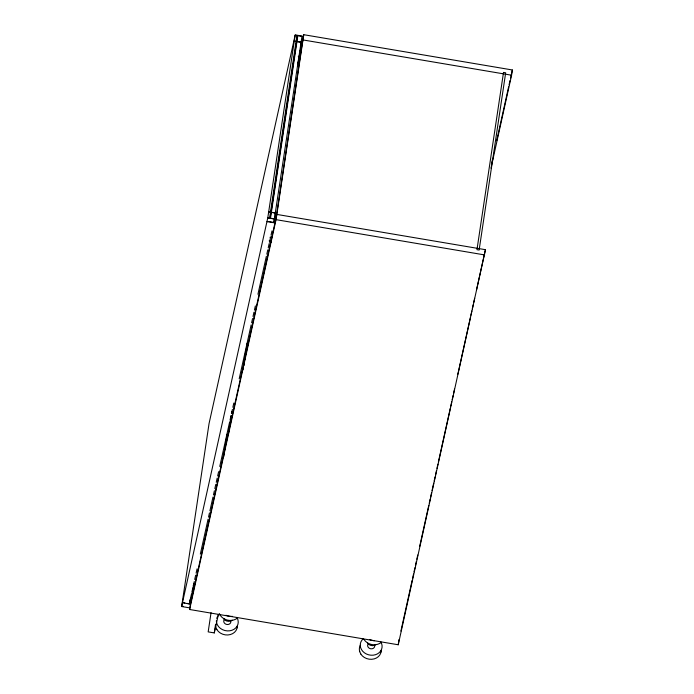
<?xml version="1.0" encoding="UTF-8"?>
<svg xmlns="http://www.w3.org/2000/svg" width="694" height="694" viewBox="0 0 694 694"><rect width="100%" height="100%" fill="white"/><g stroke="black" fill="none" stroke-linecap="round" stroke-linejoin="round"><path stroke-width="1.04" d="M297.622 65.652L297.995 64.447M181.637 606.539L188.829 607.727M181.707 606.122L209.041 423.626L295.132 35.273L297.474 35.672L270.139 218.168L267.797 217.769L181.707 606.122L183.502 606.426M182.487 602.592L189.618 604.092L190.251 600.024M190.416 604.248L276.837 214.42L485.444 249.693L398.235 644.769L189.627 609.497L192.021 593.552M191.11 601.099L193.678 583.966M223.659 456.799L227.025 434.305M228.248 435.025L231.137 415.741M231.779 411.455L231.458 413.598L232.403 409.399M242.943 369.911L243.264 367.768M243.577 365.625L245.988 349.576M243.802 365.686L247.168 343.209M267.797 217.769L295.132 35.273M269.602 218.072L296.937 35.585M211.054 612.646L208.174 631.887L214.29 632.919L218.402 614.355M274.13 220.605L273.852 222.453L301.968 36.435L297.83 35.732L270.495 218.228L274.633 218.931M274.928 217.725L274.147 222.8L266.999 221.594L268.578 221.56M300.832 44.806L301.283 41.787M298.255 62.98L299.235 63.145L298.672 65.687L297.683 65.522L298.854 57.975L302.974 39.94L511.582 75.212L512.363 69.973L303.755 34.7L299.773 52.657M276.143 217.578L302.272 43.097M189.627 609.497L276.056 219.66L303.755 34.7M214.29 632.919L215.565 624.366M398.235 644.769L399.024 639.521M298.229 63.206L299.331 56.509L298.264 56.335M300.875 44.928L301.465 42.169L294.256 41.137L296.598 41.527M275.145 214.741L275.509 213.067L271.38 212.373M189.748 601.629L190.147 599.807M275.102 216.623L275.891 212.954L268.682 211.913L271.016 212.312M191.431 594.238L189.323 603.745L187.259 603.398M191.9 592.129L192.837 587.905M193.305 585.788L194.242 581.563M194.71 579.455L195.647 575.231M196.116 573.114L197.053 568.889M200.332 554.107L208.053 519.251M208.521 517.134L209.458 512.909M209.926 510.801L212.971 497.069M213.44 494.961L214.377 490.736M214.845 488.619L215.782 484.395M216.25 482.287L217.187 478.053M217.656 475.945L218.593 471.72M219.764 466.437L229.601 422.082M230.07 419.965L231.007 415.741M232.872 407.291L233.809 403.067M239.196 378.777L251.141 324.905M251.61 322.797L252.547 318.572M253.015 316.455L253.952 312.231M254.42 310.123L255.357 305.898M257.934 294.273L266.357 256.251M266.826 254.143L267.763 249.918M268.231 247.801L269.168 243.577M269.636 241.469L270.573 237.244M271.042 235.127L271.979 230.902M271.406 236.628L271.293 237.452M491.751 162.943L492.688 158.718M496.67 140.752L508.615 86.871M509.084 84.763L510.021 80.539M510.489 78.422L512.363 69.973M490.97 168.182L511.582 75.212M400.898 631.072L412.141 580.366M412.609 578.249L413.546 574.025M414.014 571.908L414.951 567.683M415.42 565.575L416.357 561.351M416.825 559.234L417.762 555.009M419.636 546.56L428.771 505.353M429.239 503.245L430.176 499.012M430.644 496.904L431.581 492.679M432.05 490.563L433.689 483.171M434.158 481.055L435.095 476.83M435.563 474.713L436.5 470.489M436.968 468.381L437.905 464.156M438.374 462.039L450.319 408.159M450.788 406.051L451.725 401.826M452.193 399.709L453.13 395.485M453.598 393.368L454.527 389.143M457.806 374.352L470.454 317.305M470.922 315.189L471.859 310.964M472.328 308.856L473.265 304.631M473.733 302.515L474.67 298.29M476.544 289.84L485.444 249.693M295.202 34.882L302.402 36.097M237.053 627.844L237.313 626.083L236.949 628.521A10.983 9.369 12.5 0 1 227.858 634.975A10.983 9.369 12.5 0 1 216.936 629.727L216.884 629.545M380.919 652.169L381.18 650.408L380.815 652.846A10.983 9.369 12.5 0 1 371.724 659.3A10.983 9.369 12.5 0 1 360.802 654.052M274.971 219.096L267.815 217.89M269.411 242.223L271.371 242.475M269.142 240.905L271.233 241.191M296.954 41.588L301.092 42.291M298.264 62.807L299.322 62.989M297.769 65.036L298.828 65.219M276.056 219.66L484.664 254.932M269.714 221.75L272.82 222.28M270.053 237.244L272.23 237.495M270.356 237.348L272.334 237.678M183.268 602.722L184.83 602.991M360.837 654.043L359.735 651.692M216.884 629.527L215.869 627.367A10.983 9.369 12.5 0 1 215.461 624.99M374.595 645.151A3.583 3.054 12.5 0 1 370.717 648.786A3.583 3.054 12.5 0 1 368.089 644.049M380.607 641.534A11.009 9.395 12.5 0 1 377.484 653.861A11.009 9.395 12.5 0 1 362.806 651.371A11.009 9.395 12.5 0 1 363.43 638.627M376.105 644.509A5.509 4.702 12.5 0 1 367.516 643.052M381.232 642.436A11.009 9.395 12.5 0 1 364.046 639.53M374.413 640.709A11.009 9.395 12.5 0 1 369.807 639.573M359.752 651.692A11.009 9.395 12.5 0 1 360.351 645.255M230.729 620.826A3.583 3.054 12.5 0 1 228.812 624.305A3.583 3.054 12.5 0 1 224.388 623.039A3.583 3.054 12.5 0 1 224.787 619.117M237.192 617.964A11.009 9.395 12.5 0 1 229.723 630.803A11.009 9.395 12.5 0 1 216.355 620.844M216.728 618.397A11.009 9.395 12.5 0 1 219.556 614.303M232.238 620.184A5.509 4.702 12.5 0 1 223.65 618.727M237.357 618.111A11.009 9.395 12.5 0 1 219.356 613.661M232.438 616.35A11.009 9.395 12.5 0 1 225.94 615.248M503.514 72.428L476.969 249.684L479.129 250.048L505.674 72.792L503.514 72.428"/></g></svg>
